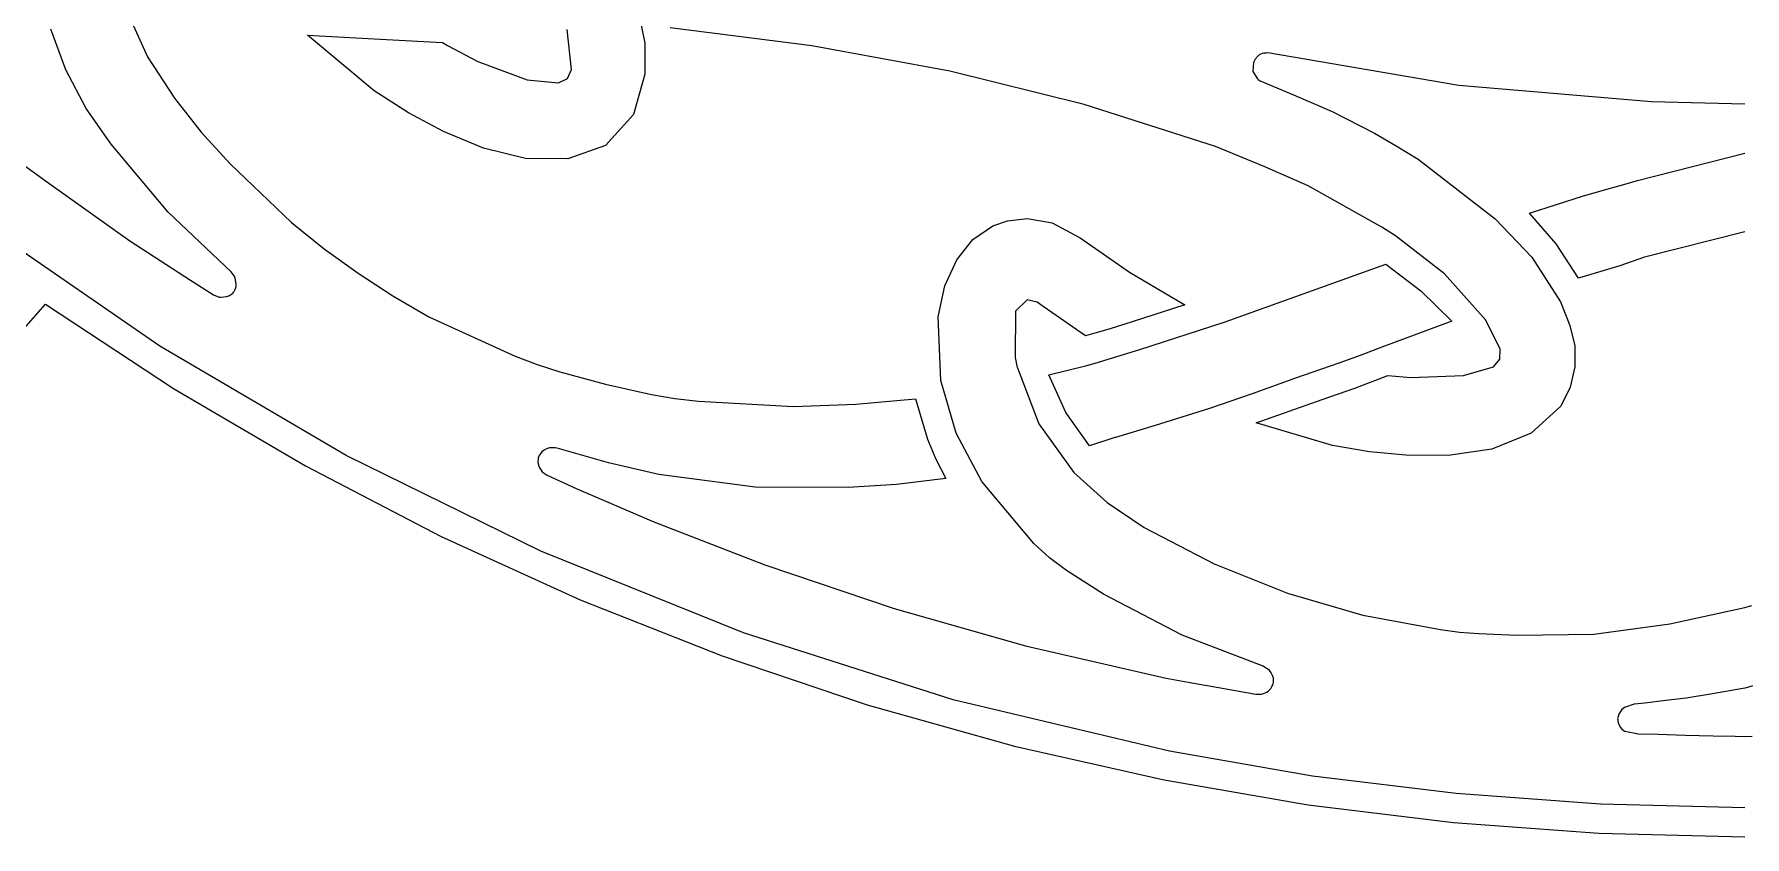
# Model space of a CAD drawing. Extents: x 0 to 285, y 0 to 248.
# Drawn here: x 90.7 to 142.7, y 33.2 to 57.6 of the extents above; entities that cross this region are included whole.
import ezdxf

# ---------------------------------------------------------------- set-up
doc = ezdxf.new("R2010")
doc.units = 0

msp = doc.modelspace()

# ---------------------------------------------------------------- linework, layer by layer
at = {"layer": 'Layer 1'}
for p, q in [((108.913409, 58.955614), (109.237021, 57.367694)), ((93.49073, 58.317056), (94.099271, 56.944707)), ((91.622369, 56.548831), (91.158655, 57.788438)), ((107.002838, 56.566727), (106.875293, 57.780997)), ((114.315108, 57.284761), (110.004161, 57.832268)), ((101.003182, 55.918336), (98.972532, 57.603086)), ((98.972532, 57.603086), (100.999322, 57.49243)), ((100.999322, 57.49243), (103.083742, 57.386512)), ((103.083742, 57.386512), (103.235295, 57.297482)), ((103.235295, 57.297482), (104.153739, 56.810708)), ((109.237021, 57.367694), (109.236132, 56.420808)), ((118.509371, 56.514508), (114.315108, 57.284761)), ((94.099271, 56.944707), (94.92128, 55.688536)), ((104.153739, 56.810708), (105.653248, 56.249124)), ((127.750537, 56.778131), (127.734511, 56.50688)), ((127.803273, 56.872938), (127.750537, 56.778131)), ((127.895263, 56.980484), (127.803273, 56.872938)), ((127.923855, 57.004631), (127.895263, 56.980484)), ((128.010661, 57.04759), (127.923855, 57.004631)), ((128.065028, 57.064479), (128.010661, 57.04759)), ((128.146503, 57.065218), (128.065028, 57.064479)), ((128.190795, 57.065514), (128.146503, 57.065218)), ((133.995425, 56.08078), (128.190795, 57.065514)), ((92.237995, 55.377225), (91.622369, 56.548831)), ((105.653248, 56.249124), (106.607019, 56.154169)), ((106.607019, 56.154169), (106.876886, 56.29141)), ((106.876886, 56.29141), (107.002838, 56.566727)), ((109.236132, 56.420808), (108.89152, 55.197634)), ((122.599053, 55.500025), (118.509371, 56.514508)), ((127.734511, 56.50688), (127.876747, 56.275358)), ((127.876747, 56.275358), (127.897488, 56.2604)), ((127.897488, 56.2604), (127.954669, 56.219811)), ((127.954669, 56.219811), (128.965399, 55.797181)), ((94.92128, 55.688536), (95.737954, 54.653506)), ((102.048282, 55.246687), (101.003182, 55.918336)), ((128.965399, 55.797181), (130.147969, 55.288335)), ((139.861795, 55.581634), (133.995425, 56.08078)), ((92.999067, 54.288062), (92.237995, 55.377225)), ((103.111752, 54.681995), (102.048282, 55.246687)), ((108.89152, 55.197634), (108.037712, 54.256398)), ((126.596261, 54.219828), (122.599053, 55.500025)), ((130.147969, 55.288335), (131.430829, 54.626019)), ((142.697565, 55.508011), (139.861795, 55.581634)), ((95.737954, 54.653506), (96.615806, 53.693734)), ((104.324069, 54.167689), (103.111752, 54.681995)), ((94.729147, 52.225422), (92.999067, 54.288062)), ((105.603692, 53.85658), (104.324069, 54.167689)), ((108.037712, 54.256398), (106.894415, 53.846673)), ((128.093171, 53.59899), (126.596261, 54.219828)), ((131.430829, 54.626019), (132.092403, 54.237459)), ((132.092403, 54.237459), (132.761978, 53.834824)), ((90.32702, 53.662621), (91.032146, 53.159109)), ((96.615806, 53.693734), (98.481876, 51.910474)), ((106.894415, 53.846673), (105.603692, 53.85658)), ((132.761978, 53.834824), (135.104158, 52.026084)), ((139.431309, 53.187005), (142.697559, 54.022492)), ((91.032146, 53.159109), (93.567626, 51.357779)), ((129.417361, 53.029407), (128.093171, 53.59899)), ((139.021715, 53.061385), (139.431309, 53.187005)), ((131.653771, 51.766697), (129.417361, 53.029407)), ((136.150837, 52.190051), (137.794557, 52.718009)), ((137.794557, 52.718009), (138.613156, 52.952061)), ((138.613156, 52.952061), (139.021715, 53.061385)), ((96.645717, 50.411642), (94.729147, 52.225422)), ((136.963088, 51.257394), (136.150837, 52.190051)), ((94.48418, 48.145296), (89.097055, 51.85958)), ((98.481876, 51.910474), (99.477792, 51.109652)), ((119.215378, 51.390625), (119.824227, 51.812093)), ((119.824227, 51.812093), (120.268762, 51.966311)), ((120.268762, 51.966311), (120.876048, 52.036926)), ((120.876048, 52.036926), (121.621851, 51.902169)), ((121.621851, 51.902169), (122.481937, 51.440271)), ((132.067071, 51.503017), (131.653771, 51.766697)), ((135.104158, 52.026084), (136.221865, 50.858964)), ((142.697552, 51.626695), (139.644322, 50.854166)), ((93.567626, 51.357779), (95.413396, 50.160399)), ((99.477792, 51.109652), (100.512672, 50.371193)), ((118.722561, 50.773383), (119.215378, 51.390625)), ((122.481937, 51.440271), (123.975887, 50.400501)), ((133.565189, 50.352904), (132.067071, 51.503017)), ((137.638267, 50.221181), (136.963088, 51.257394)), ((118.365204, 49.983183), (118.722561, 50.773383)), ((126.885699, 48.886883), (131.779069, 50.641113)), ((131.779069, 50.641113), (132.838225, 49.837804)), ((136.221865, 50.858964), (137.094808, 49.499034)), ((138.892827, 50.595817), (137.638267, 50.221181)), ((139.644322, 50.854166), (138.892827, 50.595817)), ((95.413396, 50.160399), (96.116448, 49.710066)), ((96.738302, 50.293577), (96.645717, 50.411642)), ((96.775189, 50.215509), (96.738302, 50.293577)), ((96.767789, 49.878349), (96.797704, 49.961605)), ((96.805999, 50.04604), (96.775189, 50.215509)), ((96.797704, 49.961605), (96.805999, 50.04604)), ((100.512672, 50.371193), (101.572582, 49.677028)), ((118.162737, 49.042843), (118.365204, 49.983183)), ((123.975887, 50.400501), (125.665077, 49.406656)), ((134.817811, 48.939377), (133.565189, 50.352904)), ((96.116448, 49.710066), (96.281029, 49.643702)), ((96.281029, 49.643702), (96.340282, 49.639553)), ((96.340282, 49.639553), (96.513307, 49.656591)), ((96.513307, 49.656591), (96.603522, 49.692882)), ((96.603522, 49.692882), (96.660248, 49.735991)), ((96.660248, 49.735991), (96.707944, 49.772285)), ((96.707944, 49.772285), (96.725422, 49.802948)), ((96.725422, 49.802948), (96.749865, 49.828427)), ((96.749865, 49.828427), (96.767789, 49.878349)), ((101.572582, 49.677028), (102.665382, 49.046561)), ((120.868569, 49.554645), (120.510378, 49.214376)), ((121.171656, 49.484428), (120.868569, 49.554645)), ((121.349272, 49.359104), (121.171656, 49.484428)), ((132.838225, 49.837804), (133.785719, 48.905403)), ((137.094808, 49.499034), (137.379378, 48.782204)), ((85.323798, 42.985964), (90.998335, 49.430588)), ((90.998335, 49.430588), (94.894305, 46.863878)), ((102.665382, 49.046561), (105.288422, 47.849031)), ((118.239027, 47.105963), (118.162737, 49.042843)), ((120.510378, 49.214376), (120.49986, 47.805756)), ((122.641462, 48.467474), (121.349272, 49.359104)), ((125.665077, 49.406656), (124.062687, 48.891293)), ((135.257476, 48.060337), (134.817811, 48.939377)), ((122.710937, 48.487029), (122.641462, 48.467474)), ((122.923955, 48.54495), (122.710937, 48.487029)), ((123.387928, 48.676347), (122.923955, 48.54495)), ((124.062687, 48.891293), (123.387928, 48.676347)), ((124.288438, 48.053188), (126.854, 48.8777)), ((126.854, 48.8777), (126.885699, 48.886883)), ((126.854, 48.8777), (126.854, 48.8777)), ((133.785719, 48.905403), (131.654039, 48.117157)), ((137.379378, 48.782204), (137.528126, 48.155741)), ((100.148732, 44.822712), (94.48418, 48.145296)), ((122.931808, 47.633072), (124.288438, 48.053188)), ((131.654039, 48.117157), (130.999428, 47.865029)), ((135.249223, 47.756061), (135.257476, 48.060337)), ((137.528126, 48.155741), (137.528705, 47.520211)), ((105.288422, 47.849031), (105.958135, 47.589646)), ((105.958135, 47.589646), (106.645628, 47.373662)), ((106.645628, 47.373662), (108.034848, 46.994881)), ((120.49986, 47.805756), (120.56178, 47.500894)), ((120.56178, 47.500894), (120.566817, 47.486218)), ((120.566817, 47.486218), (121.224404, 45.788202)), ((121.528357, 47.276952), (122.640857, 47.55456)), ((122.640857, 47.55456), (122.676115, 47.563004)), ((122.676115, 47.563004), (122.931808, 47.633072)), ((130.344955, 47.637788), (129.028025, 47.172937)), ((130.999428, 47.865029), (130.344955, 47.637788)), ((134.136754, 47.254161), (135.053198, 47.523195)), ((135.053198, 47.523195), (135.249223, 47.756061)), ((137.528705, 47.520211), (137.38407, 46.901357)), ((94.894305, 46.863878), (98.909638, 44.506627)), ((108.034848, 46.994881), (109.437838, 46.683497)), ((118.707057, 45.506378), (118.239027, 47.105963)), ((122.038813, 46.136294), (121.528357, 47.276952)), ((129.028025, 47.172937), (127.710355, 46.702459)), ((129.835709, 46.527722), (130.835919, 46.87525)), ((130.835919, 46.87525), (131.834505, 47.25833)), ((131.834505, 47.25833), (132.535928, 47.197)), ((132.535928, 47.197), (134.136754, 47.254161)), ((137.38407, 46.901357), (137.097179, 46.324924)), ((109.437838, 46.683497), (110.145188, 46.557434)), ((110.145188, 46.557434), (110.865277, 46.473896)), ((110.865277, 46.473896), (113.758217, 46.31406)), ((113.758217, 46.31406), (115.653767, 46.389904)), ((115.653767, 46.389904), (117.468577, 46.549297)), ((117.468577, 46.549297), (117.834472, 45.322437)), ((127.710355, 46.702459), (126.408385, 46.252879)), ((127.829059, 45.81904), (129.835709, 46.527722)), ((137.097179, 46.324924), (136.196532, 45.504731)), ((122.760107, 45.115802), (122.038813, 46.136294)), ((125.728738, 46.038526), (124.755487, 45.73796)), ((126.408385, 46.252879), (125.728738, 46.038526)), ((130.150199, 45.130209), (127.829059, 45.81904)), ((117.834472, 45.322437), (118.087191, 44.71345)), ((119.490327, 44.035253), (118.707057, 45.506378)), ((121.224404, 45.788202), (122.283417, 44.306928)), ((123.5365, 45.367485), (122.760107, 45.115802)), ((123.537982, 45.367782), (123.5365, 45.367485)), ((123.550117, 45.37399), (123.537982, 45.367782)), ((124.755487, 45.73796), (123.550117, 45.37399)), ((136.196532, 45.504731), (134.999579, 45.014514)), ((106.071666, 41.910875), (100.148732, 44.822712)), ((105.993958, 44.76662), (105.987588, 44.700256)), ((106.008475, 44.792545), (105.993958, 44.76662)), ((106.014992, 44.821577), (106.008475, 44.792545)), ((106.05025, 44.868243), (106.014992, 44.821577)), ((106.103725, 44.938753), (106.05025, 44.868243)), ((106.171128, 44.989861), (106.103725, 44.938753)), ((106.245787, 45.032228), (106.171128, 44.989861)), ((106.329782, 45.054893), (106.245787, 45.032228)), ((106.50962, 45.055929), (106.329782, 45.054893)), ((106.571686, 45.04882), (106.50962, 45.055929)), ((108.130676, 44.598487), (106.571686, 45.04882)), ((131.276919, 44.933782), (130.150199, 45.130209)), ((132.382159, 44.832605), (131.276919, 44.933782)), ((133.673609, 44.824014), (132.382159, 44.832605)), ((134.999579, 45.014514), (133.673609, 44.824014)), ((98.909638, 44.506627), (103.035771, 42.362475)), ((105.987588, 44.700256), (105.980772, 44.62841)), ((105.980772, 44.62841), (105.999735, 44.533158)), ((105.999735, 44.533158), (106.018991, 44.467964)), ((106.018991, 44.467964), (106.079285, 44.377157)), ((106.079285, 44.377157), (106.115576, 44.328123)), ((106.115576, 44.328123), (106.263122, 44.225022)), ((109.658696, 44.249181), (108.130676, 44.598487)), ((112.595046, 43.865215), (109.658696, 44.249181)), ((118.087191, 44.71345), (118.391316, 44.130537)), ((122.283417, 44.306928), (123.298633, 43.395745)), ((106.263122, 44.225022), (107.148975, 43.824461)), ((107.148975, 43.824461), (109.503445, 42.812691)), ((115.418076, 43.847152), (112.595046, 43.865215)), ((116.889366, 43.94744), (115.418076, 43.847152)), ((118.391316, 44.130537), (116.889366, 43.94744)), ((121.071527, 42.146673), (119.490327, 44.035253)), ((123.298633, 43.395745), (124.429317, 42.632548)), ((109.503445, 42.812691), (112.880945, 41.498731)), ((103.035771, 42.362475), (107.264141, 40.435062)), ((124.429317, 42.632548), (126.558365, 41.526433)), ((112.233935, 39.428831), (106.071666, 41.910875)), ((121.549117, 41.716191), (121.071527, 42.146673)), ((122.064333, 41.327185), (121.549117, 41.716191)), ((112.880945, 41.498731), (116.819585, 40.175131)), ((123.187493, 40.60532), (122.064333, 41.327185)), ((126.558365, 41.526433), (128.780742, 40.637893)), ((125.576033, 39.35698), (123.187493, 40.60532)), ((128.780742, 40.637893), (131.07985, 39.972633)), ((107.264141, 40.435062), (111.586186, 38.728026)), ((116.819585, 40.175131), (120.816885, 39.040411)), ((140.418629, 39.702363), (142.696987, 40.198525)), ((142.696987, 40.198525), (142.909119, 40.260896)), ((131.07985, 39.972633), (133.439087, 39.536358)), ((138.106997, 39.396667), (140.418629, 39.702363)), ((118.616495, 37.395624), (112.233935, 39.428831)), ((120.816885, 39.040411), (124.347995, 38.22374)), ((128.041903, 38.415871), (125.576033, 39.35698)), ((133.439087, 39.536358), (134.020964, 39.456365)), ((134.020964, 39.456365), (134.605657, 39.414145)), ((134.605657, 39.414145), (135.775037, 39.363929)), ((135.775037, 39.363929), (138.106997, 39.396667)), ((111.586186, 38.728026), (115.993341, 37.245009)), ((124.347995, 38.22374), (125.090157, 38.055603)), ((125.090157, 38.055603), (125.765514, 37.933539)), ((128.090491, 38.388467), (128.041903, 38.415871)), ((128.173004, 38.342247), (128.090491, 38.388467)), ((128.236848, 38.284327), (128.173004, 38.342247)), ((128.292401, 38.215888), (128.236848, 38.284327)), ((128.32988, 38.139598), (128.292401, 38.215888)), ((128.354617, 38.05827), (128.32988, 38.139598)), ((128.358765, 37.970129), (128.354617, 38.05827)), ((145.220633, 38.457046), (142.697003, 37.750881)), ((125.765514, 37.933539), (126.863644, 37.736074)), ((126.863644, 37.736074), (127.820749, 37.565273)), ((127.820749, 37.565273), (127.998365, 37.567051)), ((127.998365, 37.567051), (128.055091, 37.585864)), ((128.055091, 37.585864), (128.156268, 37.62675)), ((128.156268, 37.62675), (128.208265, 37.667931)), ((128.208265, 37.667931), (128.277889, 37.735778)), ((128.277889, 37.735778), (128.313731, 37.79755)), ((128.313731, 37.79755), (128.343951, 37.8494)), ((128.343951, 37.8494), (128.348396, 37.88421)), ((128.348396, 37.88421), (128.361432, 37.917097)), ((128.361432, 37.917097), (128.358765, 37.970129)), ((141.713973, 37.578005), (140.91404, 37.45046)), ((142.641896, 37.739326), (141.713973, 37.578005)), ((142.697003, 37.750881), (142.641896, 37.739326)), ((115.993341, 37.245009), (120.477046, 35.98965)), ((125.2003, 35.8303), (118.616495, 37.395624)), ((138.864881, 36.957314), (138.845919, 36.885912)), ((138.914358, 37.042788), (138.864881, 36.957314)), ((138.958949, 37.100265), (138.914358, 37.042788)), ((139.036574, 37.160556), (138.958949, 37.100265)), ((139.331214, 37.25803), (139.036574, 37.160556)), ((139.66037, 37.294767), (139.331214, 37.25803)), ((140.294241, 37.373132), (139.66037, 37.294767)), ((140.91404, 37.45046), (140.294241, 37.373132)), ((138.845919, 36.885912), (138.828734, 36.819844)), ((138.828734, 36.819844), (138.834661, 36.785478)), ((138.834661, 36.785478), (138.831698, 36.760588)), ((138.831698, 36.760588), (138.847993, 36.707706)), ((138.847993, 36.707706), (138.873325, 36.624896)), ((138.873325, 36.624896), (138.918357, 36.557642)), ((138.918357, 36.557642), (138.96991, 36.493649)), ((138.96991, 36.493649), (139.047087, 36.442098)), ((139.047087, 36.442098), (139.463054, 36.361665)), ((120.477046, 35.98965), (125.028735, 34.965588)), ((139.463054, 36.361665), (140.059448, 36.346111)), ((140.059448, 36.346111), (140.882046, 36.325371)), ((140.882046, 36.325371), (141.730123, 36.304769)), ((141.730123, 36.304769), (142.401622, 36.289066)), ((142.401622, 36.289066), (142.697004, 36.2824)), ((142.697004, 36.2824), (142.919062, 36.287437)), ((129.546951, 35.078512), (125.2003, 35.8303)), ((125.028735, 34.965588), (129.417888, 34.206412)), ((133.917333, 34.541521), (129.546951, 35.078512)), ((138.303536, 34.219326), (133.917333, 34.541521)), ((129.417888, 34.206412), (133.831006, 33.664143)), ((142.69765, 34.111928), (138.303536, 34.219326)), ((133.831006, 33.664143), (138.260101, 33.338782)), ((138.260101, 33.338782), (142.697185, 33.230329))]:
    msp.add_line(p, q, dxfattribs=at)

doc.saveas('drawing.dxf')
